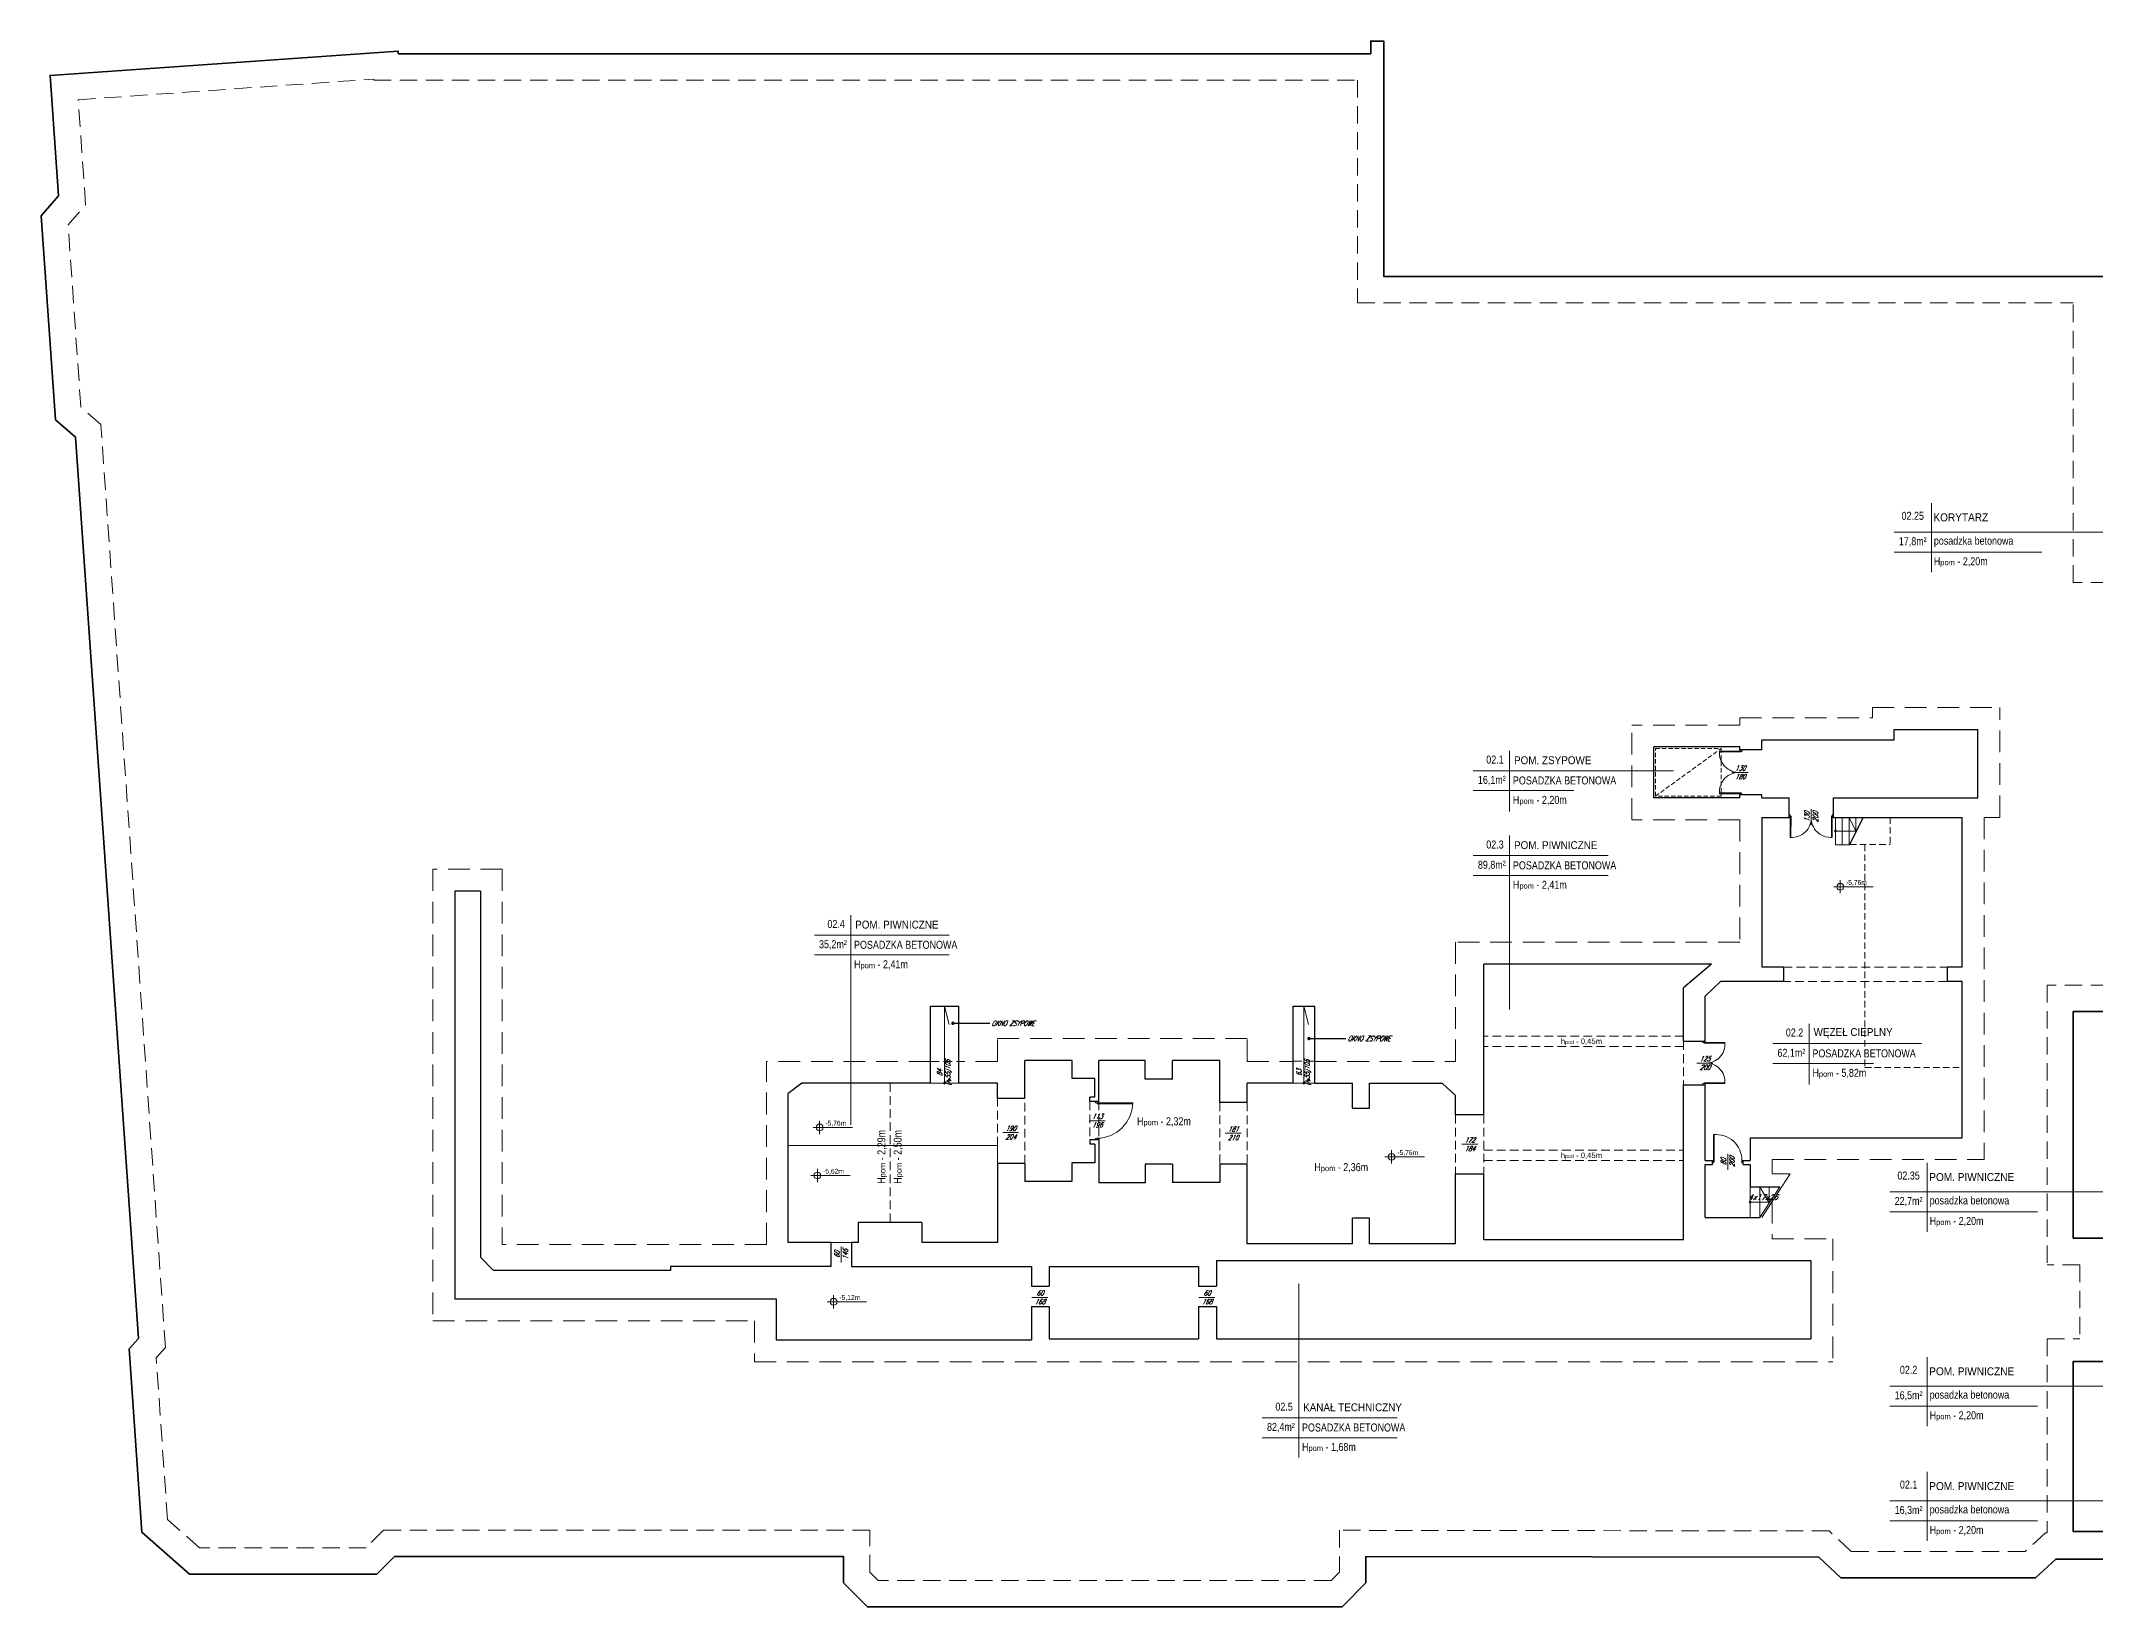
# Model space of a CAD drawing. Header units: millimetres. Extents: x -18485 to 40303, y -22087 to 35064.
# Drawn here: x 1558 to 7572, y 30370 to 34951 of the extents above; entities that cross this region are included whole.
import ezdxf
from ezdxf.enums import TextEntityAlignment as Align

# ---------------------------------------------------------------- set-up
doc = ezdxf.new("R2010")
doc.units = ezdxf.units.MM
doc.linetypes.add('DASHED', pattern=[19.05, 12.7, -6.35])
doc.linetypes.add('DASHED2', pattern=[9.525, 6.35, -3.175])
doc.layers.get('0').update_dxf_attribs({"lineweight": 25})
for name, color, linetype, lineweight in [('-001 przyziemie - ściany', 2, 'Continuous', 35), ('01 parter - ściany', 2, 'Continuous', 25), ('03-02_schody', 6, 'Continuous', 5), ('03_drzwi', 1, 'Continuous', 0), ('04-1_widok', 251, 'Continuous', 5), ('04-2_nad', 251, 'DASHED', 5), ('05-03_opis', 10, 'Continuous', 5), ('_niby ściany', 10, 'Continuous', 5), ('inw03-02_schody', 6, 'Continuous', 5)]:
    doc.layers.add(name, color=color, linetype=linetype, lineweight=lineweight)
doc.styles.add('arial', font='arial.ttf')
doc.styles.add('ariel', font='arial.ttf', dxfattribs={"width": 0.8})
doc.styles.add('ariel_wym', font='simplex.shx', dxfattribs={"width": 0.65, "oblique": 25})
doc.dimstyles.new('ariel 50 wnętrze', dxfattribs={"dimtxt": 15, "dimasz": 10, "dimexe": 10, "dimexo": 0, "dimgap": 5, "dimtad": 1, "dimdec": 1, "dimrnd": 0.5, "dimtxsty": 'ariel_wym', "dimblk": 'ARCHTICK', "dimcen": 2.5, "dimdle": 15, "dimazin": 0, "dimtfac": 1, "dimtdec": 1, "dimtix": 1, "dimtmove": 0, "dimatfit": 3, "dimldrblk": 'DOT', "dimfxl": 10, "dimfxlon": 1, "dimarcsym": 0})

# ---------------------------------------------------------------- blocks, each defined once
blk = doc.blocks.new('kota rzutowa')
at = {"ltscale": 0.5}
for p, q in [((-20.6, 0), (102.8, 0)), ((0, -20.6), (0, 20.6))]:
    blk.add_line(p, q, dxfattribs=at)
blk.add_circle((0, 0), 10.6, dxfattribs=at)
at = {"ltscale": 0.5, "style": 'arial'}
blk.add_attdef('POZ._POSADKI_WYKOŃCZONWJ', text='', height=15, dxfattribs=at).set_placement((17.9, 1.4), align=Align.BOTTOM_LEFT)
blk.add_attdef('POZ._POSADZKI_KONSTRUKCJA', text='', height=15, dxfattribs=at).set_placement((17, -5), align=Align.TOP_LEFT)
blk = doc.blocks.new('_ArchTick')
at = {"color": 0, "linetype": 'ByBlock', "const_width": 0.15}
blk.add_lwpolyline([(-0.5, -0.5), (0.5, 0.5)], dxfattribs=at)
blk = doc.blocks.new('_Dot')
at = {"color": 0, "linetype": 'ByBlock', "lineweight": -2}
blk.add_line((-0.5, 0), (-1, 0), dxfattribs=at)
at = {"color": 0, "linetype": 'ByBlock', "const_width": 0.5}
blk.add_lwpolyline([(-0.25, 0, 1), (0.25, 0, 1)], format="xyb", close=True, dxfattribs=at)

msp = doc.modelspace()

# ---------------------------------------------------------------- linework, layer by layer
at = {"layer": '-001 przyziemie - ściany'}
for p, q in [((7506, 34262.2), (7617.5, 34262.2)), ((8294, 32111.7), (7506, 32111.7)), ((7506, 32111.7), (7506, 31448.7)), ((8104, 31448.7), (7506, 31448.7)), ((7506, 31087.7), (7787, 31087.7)), ((7506, 31087.7), (7506, 30589.8)), ((7910, 30589.8), (7506, 30589.8)), ((8056.5, 30509.8), (7486, 30509.8))]:
    msp.add_line(p, q, dxfattribs=at)
msp.add_lwpolyline([(7486, 30509.8), (7454.8, 30509.8), (7395.1, 30455.2), (6825.3, 30454.9), (6761, 30514.9), (5435, 30516.7), (5435, 30439.7), (5365.7, 30369.7), (3976.4, 30369.7), (3907, 30439.7), (3907, 30516.7), (2592.4, 30516.7), (2541.1, 30465.5), (1992.4, 30465.5), (1853.5, 30588.8), (1816.1, 31124.4), (1843, 31155.4), (1658.6, 33791.9), (1599.9, 33843), (1558.2, 34439.5), (1609.2, 34498.2), (1584.6, 34850.4), (2603.1, 34921.6), (2603.7, 34913.7), (5450, 34913.7), (5450, 34950.5), (5488, 34950.5), (5488, 34262.2), (7506, 34262.2), (7506, 34262.2), (7506, 34262.2), (7506, 34262.2)], dxfattribs=at)
at = {"layer": '01 parter - ściany'}
for p, q in [((6593.9, 32906.6), (6981.9, 32906.6)), ((6593.9, 32877.1), (6593.9, 32906.6)), ((6981.9, 32936.6), (7226.9, 32936.6)), ((6981.9, 32906.6), (6981.9, 32936.6)), ((7226.9, 32736.6), (7226.9, 32936.6)), ((6277.9, 32736.6), (6277.9, 32885.6)), ((6529.9, 32885.6), (6277.9, 32885.6)), ((6529.9, 32877.1), (6529.9, 32885.6)), ((6593.9, 32877.1), (6529.9, 32877.1)), ((6529.9, 32736.6), (6277.9, 32736.6)), ((6529.9, 32736.6), (6529.9, 32745.1)), ((6593.9, 32745.1), (6529.9, 32745.1)), ((6593.9, 32736.6), (6593.9, 32745.1)), ((6593.9, 32736.6), (6673.9, 32736.6)), ((6673.9, 32679.6), (6673.9, 32736.6)), ((6803.9, 32736.6), (7226.9, 32736.6)), ((6803.9, 32679.6), (6803.9, 32736.6)), ((7226.9, 32736.6), (7226.9, 32736.6)), ((6593.9, 32679.6), (6593.9, 32241.2)), ((6593.9, 32679.6), (6673.9, 32679.6)), ((6803.9, 32679.6), (7088.2, 32679.6)), ((7089, 32679.6), (7180.9, 32679.6)), ((7180.9, 32241.2), (7180.9, 32679.6)), ((2768.9, 32463.7), (2768.9, 31270.7)), ((2843.9, 32463.7), (2768.9, 32463.7)), ((2843.9, 32463.7), (2843.9, 31392.4)), ((6446.9, 32250.4), (5780.9, 32250.4)), ((5780.9, 31809.4), (5780.9, 32250.4)), ((6446.9, 32250.4), (6364.9, 32180.6)), ((6657.9, 32241.2), (6593.9, 32241.2)), ((6657.9, 32241.2), (6657.9, 32199.2)), ((7180.9, 32241.2), (7136.8, 32241.2)), ((7136.8, 32241.2), (7136.8, 32199.2)), ((6364.9, 32024.4), (6364.9, 32180.6)), ((6473.1, 32199.2), (6428.9, 32156.4)), ((6657.9, 32199.2), (6473.1, 32199.2)), ((7180.9, 32199.2), (7136.8, 32199.2)), ((7180.9, 31742.2), (7180.9, 32199.2)), ((4160.9, 31901.7), (4160.9, 32126.7)), ((4160.9, 32126.7), (4243.9, 32126.7)), ((4243.9, 31901.7), (4243.9, 32126.7)), ((5222.9, 31901.7), (5222.9, 32126.7)), ((5222.9, 32126.7), (5285.9, 32126.7)), ((5285.9, 31901.7), (5285.9, 32126.7)), ((6428.9, 32061.2), (6428.9, 32156.4)), ((6428.9, 32024.4), (6428.9, 32061.2)), ((6364.9, 32024.4), (6428.9, 32024.4)), ((4575.9, 31968.7), (4436.9, 31968.7)), ((4436.9, 31856.7), (4436.9, 31968.7)), ((4575.9, 31915.7), (4575.9, 31968.7)), ((4653.9, 31848.7), (4653.9, 31968.7)), ((4789.9, 31968.7), (4653.9, 31968.7)), ((4789.9, 31913.7), (4789.9, 31968.7)), ((5007.9, 31968.7), (4869.9, 31968.7)), ((4869.9, 31913.7), (4869.9, 31968.7)), ((5007.9, 31845.7), (5007.9, 31968.7)), ((3784.9, 31901.7), (3744.9, 31871.7)), ((4160.9, 31901.7), (3784.9, 31901.7)), ((4356.9, 31901.7), (4243.9, 31901.7)), ((4356.9, 31856.7), (4356.9, 31901.7)), ((4641.9, 31915.7), (4575.9, 31915.7)), ((4641.9, 31860.7), (4641.9, 31915.7)), ((4869.9, 31913.7), (4789.9, 31913.7)), ((5222.9, 31901.7), (5087.9, 31901.7)), ((5087.9, 31845.7), (5087.9, 31901.7)), ((5285.9, 31901.7), (5395.9, 31901.7)), ((5395.9, 31828.7), (5395.9, 31901.7)), ((5445.9, 31901.7), (5658.9, 31901.7)), ((5445.9, 31828.7), (5445.9, 31901.7)), ((5697.9, 31865.5), (5658.9, 31901.7)), ((6364.9, 31653.6), (6364.9, 31897.4)), ((6364.9, 31897.4), (6428.9, 31897.4)), ((6428.9, 31675.6), (6428.9, 31897.4)), ((3744.9, 31435.7), (3744.9, 31871.7)), ((4436.9, 31856.7), (4356.9, 31856.7)), ((4641.9, 31860.7), (4627.9, 31860.7)), ((4627.9, 31848.7), (4627.9, 31860.7)), ((4653.9, 31848.7), (4627.9, 31848.7)), ((5087.9, 31845.7), (5007.9, 31845.7)), ((5395.9, 31828.7), (5445.9, 31828.7)), ((5697.9, 31809.4), (5697.9, 31865.5)), ((5780.9, 31809.4), (5697.9, 31809.4)), ((4653.9, 31735.7), (4627.9, 31735.7)), ((4627.9, 31735.7), (4627.9, 31723.7)), ((4641.9, 31723.7), (4627.9, 31723.7)), ((4641.9, 31723.7), (4641.9, 31668.7)), ((4653.9, 31735.7), (4653.9, 31610.7)), ((6560.3, 31742.2), (7180.9, 31742.2)), ((6560.3, 31742.2), (6560.3, 31675.6)), ((4436.9, 31666.7), (4356.9, 31666.7)), ((4356.9, 31666.7), (4356.9, 31435.7)), ((4436.9, 31666.7), (4436.9, 31614.7)), ((4641.9, 31668.7), (4574.9, 31668.7)), ((4574.9, 31668.7), (4574.9, 31614.7)), ((4869.9, 31664.7), (4789.9, 31664.7)), ((4789.9, 31664.7), (4789.9, 31610.7)), ((4869.9, 31664.7), (4869.9, 31611.7)), ((5087.9, 31664.7), (5007.9, 31664.7)), ((5007.9, 31664.7), (5007.9, 31611.7)), ((5087.9, 31431.7), (5087.9, 31664.7)), ((5697.9, 31636.7), (5780.9, 31636.7)), ((5697.9, 31431.7), (5697.9, 31636.7)), ((5780.9, 31444.7), (5780.9, 31636.7)), ((6364.9, 31444.7), (6364.9, 31653.6)), ((6428.9, 31675.6), (6449.6, 31675.6)), ((6428.9, 31508.7), (6428.9, 31663.6)), ((6428.9, 31663.6), (6449.6, 31663.6)), ((6449.6, 31663.6), (6449.6, 31675.6)), ((6539.6, 31663.6), (6539.6, 31675.6)), ((6539.6, 31675.6), (6560.3, 31675.6)), ((6539.6, 31663.6), (6560.3, 31663.6)), ((6560.3, 31663.6), (6560.3, 31598.7)), ((4574.9, 31614.7), (4436.9, 31614.7)), ((4789.9, 31610.7), (4653.9, 31610.7)), ((5007.9, 31611.7), (4869.9, 31611.7)), ((6560.3, 31598.7), (6646.7, 31598.7)), ((3949.9, 31494.7), (3949.9, 31435.7)), ((4135.9, 31494.7), (3949.9, 31494.7)), ((4135.9, 31494.7), (4135.9, 31435.7)), ((5445.9, 31506.7), (5395.9, 31506.7)), ((5395.9, 31431.7), (5395.9, 31506.7)), ((5445.9, 31431.7), (5445.9, 31506.7)), ((6428.9, 31508.7), (6588.3, 31508.7)), ((3869.9, 31435.7), (3744.9, 31435.7)), ((3869.9, 31435.7), (3869.9, 31365.7)), ((3949.9, 31435.7), (3929.9, 31435.7)), ((3929.9, 31435.7), (3929.9, 31365.7)), ((4356.9, 31435.7), (4135.9, 31435.7)), ((5395.9, 31431.7), (5087.9, 31431.7)), ((5697.9, 31431.7), (5445.9, 31431.7)), ((5780.9, 31444.7), (6364.9, 31444.7)), ((2882.6, 31353.7), (2843.9, 31392.4)), ((3399.9, 31353.7), (2882.6, 31353.7)), ((3869.9, 31365.7), (3399.9, 31365.7)), ((3399.9, 31365.7), (3399.9, 31353.7)), ((3929.9, 31365.7), (4456.9, 31365.7)), ((4456.9, 31365.7), (4456.9, 31307.7)), ((4508.9, 31365.7), (4508.9, 31307.7)), ((4508.9, 31365.7), (4945.9, 31365.7)), ((4945.9, 31365.7), (4945.9, 31307.7)), ((4997.9, 31382.7), (4997.9, 31307.7)), ((4997.9, 31382.7), (6737.9, 31382.7)), ((6737.9, 31382.7), (6737.9, 31153.7)), ((4456.9, 31307.7), (4508.9, 31307.7)), ((4945.9, 31307.7), (4997.9, 31307.7)), ((2768.9, 31270.7), (3709.9, 31270.7)), ((3709.9, 31270.7), (3709.9, 31150.7)), ((4456.9, 31248.7), (4508.9, 31248.7)), ((4456.9, 31248.7), (4456.9, 31150.7)), ((4508.9, 31248.7), (4508.9, 31153.7)), ((4945.9, 31248.7), (4997.9, 31248.7)), ((4945.9, 31248.7), (4945.9, 31153.7)), ((4997.9, 31248.7), (4997.9, 31153.7)), ((4508.9, 31153.7), (4945.9, 31153.7)), ((4997.9, 31153.7), (6737.9, 31153.7)), ((3709.9, 31150.7), (4456.9, 31150.7))]:
    msp.add_line(p, q, dxfattribs=at)
at = {"layer": '03-02_schody'}
for p, q in [((6809.7, 32679.6), (6809.7, 32599.6)), ((6829.7, 32679.6), (6829.7, 32599.6)), ((6849.7, 32679.6), (6849.7, 32599.6)), ((6849.7, 32679.6), (6849.7, 32599.6)), ((6849.7, 32599.6), (6889.7, 32679.6)), ((6849.7, 32679.6), (6869.7, 32639.6)), ((6852.3, 32599.6), (6892.3, 32679.6)), ((6869.7, 32679.6), (6869.7, 32639.6)), ((6809.7, 32639.6), (6869.7, 32639.6)), ((6809.7, 32599.6), (6852.3, 32599.6))]:
    msp.add_line(p, q, dxfattribs=at)
msp.add_circle((6809.7, 32639.6), 3, dxfattribs=at)
at = {"layer": '03_drzwi'}
for p, q in [((6533.6, 32871.2), (6470.3, 32871.2)), ((6533.6, 32873.4), (6470.4, 32873.4)), ((6529.9, 32873.4), (6529.9, 32877.1)), ((6537.3, 32873.4), (6529.9, 32873.4)), ((6533.6, 32871.2), (6533.6, 32873.4)), ((6537.3, 32877.1), (6537.3, 32873.4)), ((6507.7, 32811.1), (6554.3, 32811.1)), ((6533.6, 32751.1), (6470.3, 32751)), ((6533.6, 32748.8), (6470.4, 32748.8)), ((6537.3, 32748.8), (6529.9, 32748.8)), ((6529.9, 32748.8), (6529.9, 32745.1)), ((6533.6, 32751.1), (6533.6, 32748.8)), ((6537.3, 32745.1), (6537.3, 32748.8)), ((6673.9, 32686.9), (6677.6, 32686.9)), ((6677.6, 32679.6), (6673.9, 32679.6)), ((6677.6, 32686.9), (6677.6, 32679.6)), ((6677.6, 32683.3), (6677.6, 32621)), ((6679.8, 32683.3), (6677.6, 32683.3)), ((6679.8, 32683.3), (6679.7, 32620.9)), ((6738.9, 32657.4), (6738.9, 32704)), ((6798, 32683.3), (6798.1, 32620.9)), ((6798, 32683.3), (6800.2, 32683.3)), ((6803.9, 32686.9), (6800.2, 32686.9)), ((6800.2, 32686.9), (6800.2, 32679.6)), ((6800.2, 32683.3), (6800.2, 32621)), ((6800.2, 32679.6), (6803.9, 32679.6)), ((6421.7, 32024.4), (6421.7, 32020.8)), ((6421.7, 32020.8), (6428.9, 32020.8)), ((6425.3, 32020.8), (6486.1, 32020.8)), ((6425.3, 32018.6), (6425.3, 32020.8)), ((6425.3, 32018.6), (6486.3, 32018.7)), ((6428.9, 32020.8), (6428.9, 32024.4)), ((4202.4, 31909), (4202.4, 31955.7)), ((5254.1, 31909), (5254.1, 31955.7)), ((6404.5, 31960.9), (6451.1, 31960.9)), ((6421.7, 31897.4), (6421.7, 31900.9)), ((6421.7, 31900.9), (6428.9, 31900.9)), ((6425.3, 31903.1), (6486.3, 31903.1)), ((6425.3, 31903.1), (6425.3, 31900.9)), ((6425.3, 31900.9), (6486.1, 31900.9)), ((6428.9, 31900.9), (6428.9, 31897.4)), ((4644.4, 31844), (4644.4, 31848.7)), ((4653.9, 31844), (4644.4, 31844)), ((4649.2, 31844), (4653.9, 31844)), ((4649.2, 31844), (4753.2, 31844)), ((4649.2, 31841.2), (4649.2, 31844)), ((4649.2, 31841.2), (4753.2, 31841.2)), ((4653.9, 31844), (4653.9, 31848.7)), ((4372.6, 31757.2), (4419.3, 31757.2)), ((4625.8, 31792.2), (4672.5, 31792.2)), ((5023.6, 31755.2), (5070.3, 31755.2)), ((4653.9, 31740.5), (4644.4, 31740.5)), ((4644.4, 31740.5), (4644.4, 31735.7)), ((4649.2, 31740.5), (4653.9, 31740.5)), ((4653.9, 31740.5), (4653.9, 31735.7)), ((5716.1, 31723), (5762.7, 31723)), ((6453.2, 31672), (6453.2, 31751.2)), ((6455.3, 31672), (6455.3, 31750.9)), ((6494.6, 31695.3), (6494.6, 31648.7)), ((6453.2, 31675.6), (6449.6, 31675.6)), ((6449.6, 31668.4), (6453.2, 31668.4)), ((6453.2, 31668.4), (6453.2, 31675.6)), ((6455.3, 31672), (6453.2, 31672)), ((6539.6, 31675.6), (6536, 31675.6)), ((6536, 31675.6), (6536, 31668.4)), ((6536, 31668.4), (6539.6, 31668.4)), ((3899.9, 31377.4), (3899.9, 31424.1)), ((4457.9, 31275.3), (4504.6, 31275.3)), ((4946.9, 31275.3), (4993.6, 31275.3))]:
    msp.add_line(p, q, dxfattribs=at)
for centre, radius, start, end in [((6527.8, 32868.6), 57.6, 175.20238, 273.24733), ((6527.8, 32753.6), 57.6, 86.75267, 184.79762), ((6682.3, 32677.5), 56.7, 265.20238, 3.24733), ((6795.5, 32677.5), 56.7, 176.75267, 274.79762), ((6431, 32016.1), 55.4, 266.75267, 4.79762), ((6431, 31905.6), 55.4, 355.20238, 93.24733), ((4646.8, 31846.9), 106.4, 271.27289, 358.46608), ((6460.3, 31675.9), 75.7, 359.79482, 95.41031)]:
    msp.add_arc(centre, radius, start, end, dxfattribs=at)
at = {"layer": '04-1_widok', "linetype": 'DASHED2', "ltscale": 3}
for p, q in [((6969.7, 32679.6), (6969.7, 32599.6)), ((6852.3, 32599.7), (6969.7, 32599.7)), ((6895.9, 32599.6), (6895.9, 31947.6)), ((6895.9, 31947.6), (7180.9, 31947.6))]:
    msp.add_line(p, q, dxfattribs=at)
at = {"layer": '04-1_widok'}
for p, q in [((4160.9, 31901.7), (4243.9, 31901.7)), ((5222.9, 31901.7), (5285.9, 31901.7)), ((4356.9, 31719.1), (3744.9, 31719.1)), ((4356.9, 31666.7), (4356.9, 31719.1)), ((3869.9, 31435.7), (3929.9, 31435.7))]:
    msp.add_line(p, q, dxfattribs=at)
at = {"layer": '04-2_nad'}
msp.add_line((6282.9, 32741.6), (6474.9, 32880.6), dxfattribs=at)
at = {"layer": '04-2_nad', "ltscale": 2}
for p, q in [((6657.9, 32241.2), (7136.8, 32241.2)), ((7136.8, 32199.2), (6657.9, 32199.2)), ((6364.9, 32039.4), (5780.9, 32039.4)), ((6364.9, 32009.4), (5780.9, 32009.4)), ((6364.9, 32024.4), (6364.9, 31897.4)), ((4160.9, 31965.7), (4243.9, 31965.7)), ((5222.9, 31965.9), (5285.9, 31965.9)), ((4042.9, 31901.7), (4042.9, 31494.7)), ((4356.9, 31719.1), (4356.9, 31856.7)), ((4436.9, 31666.7), (4436.9, 31856.7)), ((4627.9, 31848.7), (4627.9, 31735.7)), ((4653.9, 31848.7), (4653.9, 31735.7)), ((5007.9, 31845.7), (5007.9, 31664.7)), ((5087.9, 31845.7), (5087.9, 31664.7)), ((5697.9, 31809.4), (5697.9, 31636.7)), ((5780.9, 31809.4), (5780.9, 31636.7)), ((5780.9, 31705.7), (6364.9, 31705.7)), ((5780.9, 31675.7), (6364.9, 31675.7))]:
    msp.add_line(p, q, dxfattribs=at)
at = {"layer": '04-2_nad'}
msp.add_lwpolyline([(6282.9, 32880.6), (6474.9, 32880.6), (6474.9, 32741.6), (6282.9, 32741.6)], close=True, dxfattribs=at)
at = {"layer": '05-03_opis'}
for p, q in [((7090.6, 33599.1), (7090.6, 33396.8)), ((6981.7, 33514.1), (8039.5, 33514.1)), ((6981.7, 33455.7), (7413.4, 33455.7)), ((5856.3, 32874.4), (5856.3, 32696.3)), ((5749.7, 32816), (6335.6, 32816)), ((5749.7, 32757.7), (6044.2, 32757.7)), ((5856.3, 32626), (5856.3, 32117.7)), ((5749.7, 32567.6), (6144.2, 32567.6)), ((5749.7, 32509.2), (6144.2, 32509.2)), ((3927.9, 32393.6), (3927.9, 31780.5)), ((3821.3, 32335.2), (4215.8, 32335.2)), ((3821.3, 32276.9), (4215.8, 32276.9)), ((6733.1, 32075.9), (6733.1, 31897.8)), ((6626.4, 32017.5), (7061.5, 32017.5)), ((6626.4, 31959.2), (6920.9, 31959.2)), ((7078.3, 31669), (7078.3, 31466.7)), ((6969.4, 31584), (8558.9, 31584)), ((6969.4, 31525.6), (7401.1, 31525.6)), ((5239, 30806.3), (5239, 31314.5)), ((7078.3, 31100.7), (7078.3, 30898.3)), ((6969.4, 31015.6), (8027.2, 31015.6)), ((5132.4, 30923), (5526.9, 30923)), ((6969.4, 30957.3), (7401.1, 30957.3)), ((5132.4, 30864.6), (5526.9, 30864.6)), ((7078.3, 30764.9), (7078.3, 30562.6)), ((6969.4, 30679.9), (7707.6, 30679.9)), ((6969.4, 30621.5), (7401.1, 30621.5))]:
    msp.add_line(p, q, dxfattribs=at)
at = {"layer": '05-03_opis', "lineweight": 0}
for p, q in [((4202.4, 31901.7), (4202.4, 32126.7)), ((4202.4, 32126.7), (4216.1, 32073.7)), ((5254.1, 31901.7), (5254.1, 32126.7)), ((5254.1, 32126.7), (5267.8, 32073.7))]:
    msp.add_line(p, q, dxfattribs=at)
for centre in [(4202.4, 31901.7), (5254.1, 31901.7)]:
    msp.add_circle(centre, 3, dxfattribs=at)
at = {"layer": '_niby ściany', "linetype": 'DASHED', "ltscale": 4}
for p, q in [((7506, 33366.7), (7506, 34185.2)), ((8294, 33366.7), (7506, 33366.7)), ((8294, 32188.7), (7429, 32188.7)), ((7429, 32188.7), (7429, 31370.7)), ((7525, 31370.7), (7429, 31370.7)), ((7525, 31370.7), (7525, 31153.7)), ((7429, 31153.7), (7429, 30586.8)), ((7429, 31153.7), (7525, 31153.7))]:
    msp.add_line(p, q, dxfattribs=at)
at = {"layer": '_niby ściany', "linetype": 'DASHED', "ltscale": 5}
for p, q in [((6529.9, 32970.6), (6917.9, 32970.6)), ((6529.9, 32949.6), (6529.9, 32970.6)), ((6917.9, 33000.6), (7290.9, 33000.6)), ((6917.9, 32970.6), (6917.9, 33000.6)), ((7290.9, 32679.6), (7290.9, 33000.6)), ((6213.9, 32672.6), (6213.9, 32949.6)), ((6529.9, 32949.6), (6213.9, 32949.6)), ((6529.9, 32672.6), (6213.9, 32672.6)), ((6529.9, 32672.6), (6529.9, 32314.4)), ((7244.9, 32679.6), (7244.9, 31678.2)), ((7244.9, 32679.6), (7290.9, 32679.6)), ((2704.9, 32527.7), (2704.9, 31206.7)), ((2907.9, 32527.7), (2704.9, 32527.7)), ((2907.9, 32527.7), (2907.9, 31429.7)), ((6529.9, 32314.4), (5697.9, 32314.4)), ((5697.9, 31965.7), (5697.9, 32314.4)), ((5087.9, 32032.7), (4356.9, 32032.7)), ((4356.9, 31965.7), (4356.9, 32032.7)), ((5087.9, 31965.7), (5087.9, 32032.7)), ((4160.9, 31965.7), (3680.9, 31965.7)), ((3680.9, 31429.7), (3680.9, 31965.7)), ((4356.9, 31965.7), (4243.9, 31965.7)), ((5087.9, 31965.7), (5222.9, 31965.7)), ((5285.9, 31965.7), (5697.9, 31965.7)), ((6624.3, 31678.2), (7244.9, 31678.2)), ((6624.3, 31678.2), (6624.3, 31636.7)), ((6624.3, 31636.7), (6677.4, 31636.7)), ((6624.3, 31555), (6624.3, 31446.7)), ((3680.9, 31429.7), (2907.9, 31429.7)), ((6624.3, 31446.7), (6801.9, 31446.7)), ((6801.9, 31446.7), (6801.9, 31086.7)), ((2704.9, 31206.7), (3645.9, 31206.7)), ((3645.9, 31206.7), (3645.9, 31086.7)), ((3645.9, 31086.7), (6801.9, 31086.7))]:
    msp.add_line(p, q, dxfattribs=at)
at = {"layer": '_niby ściany', "linetype": 'DASHED', "ltscale": 4}
msp.add_lwpolyline([(7429, 30586.8), (7424.9, 30586.8), (7365.2, 30532.2), (6855.6, 30531.9), (6791.4, 30591.9), (5358, 30593.8), (5358, 30471.4), (5333.6, 30446.7), (4008.5, 30446.7), (3984, 30471.4), (3984, 30593.7), (2560.5, 30593.7), (2509.2, 30542.5), (2021.6, 30542.5), (1928.1, 30625.5), (1895.1, 31098), (1922, 31128.9), (1733.2, 33829.1), (1674.5, 33880.2), (1637.2, 34413.1), (1688.3, 34471.8), (1666.8, 34778.9), (2531.7, 34839.4), (2531.9, 34836.7), (5411, 34836.7), (5411, 34185.2), (7506, 34185.2)], dxfattribs=at)
at = {"layer": 'inw03-02_schody'}
for p, q in [((6677.4, 31636.7), (6594.2, 31508.7)), ((6560.3, 31598.7), (6560.3, 31508.7)), ((6588.3, 31598.7), (6588.3, 31508.7)), ((6646.7, 31598.7), (6588.3, 31508.7)), ((6616.3, 31551.8), (6588.3, 31598.7)), ((6616.3, 31598.7), (6616.3, 31551.8)), ((6617.5, 31553.7), (6560.3, 31553.7))]:
    msp.add_line(p, q, dxfattribs=at)
msp.add_circle((6560.3, 31553.7), 3, dxfattribs=at)

# ---------------------------------------------------------------- block references
at = {"layer": '05-03_opis', "xscale": 0.9359999999996944, "yscale": 0.9359999999978754, "zscale": 0.9359999999996944}
for p, values in [((6824, 32476.6), {'POZ._POSADKI_WYKOŃCZONWJ': '-5,76m'}), ((3836.8, 31772.4), {'POZ._POSADKI_WYKOŃCZONWJ': '-5,76m'}), ((5510.7, 31686.4), {'POZ._POSADKI_WYKOŃCZONWJ': '-5,76m'}), ((3830.1, 31631.7), {'POZ._POSADKI_WYKOŃCZONWJ': '-5,62m'}), ((3877.8, 31262.4), {'POZ._POSADKI_WYKOŃCZONWJ': '-5,12m'})]:
    msp.add_blockref('kota rzutowa', p, dxfattribs=at).add_auto_attribs(values)

# ---------------------------------------------------------------- texts
at = {"layer": '03_drzwi', "char_height": 15, "width": 160.59, "attachment_point": 5, "style": 'ariel_wym'}
for s, insert in [('130\\P180', (6531, 32811.1)), ('125\\P200', (6427.8, 31960.9)), ('190\\P204', (4395.9, 31757.2)), ('113\\P196', (4649.2, 31792.2)), ('181\\P210', (5046.9, 31755.2)), ('172\\P184', (5739.4, 31723)), ('60\\P168', (4481.3, 31275.3)), ('60\\P168', (4970.3, 31275.3))]:
    msp.add_mtext(s, dxfattribs=dict(at, insert=insert))
at = {"layer": '03_drzwi', "char_height": 15, "width": 160.59, "attachment_point": 5, "rotation": 90, "style": 'ariel_wym'}
for s, insert in [('130\\P200', (6738.9, 32680.7)), ('80\\P200', (6494.6, 31672)), ('60\\P146', (3899.9, 31400.7))]:
    msp.add_mtext(s, dxfattribs=dict(at, insert=insert))
at = {"layer": '05-03_opis'}
for s, insert, char_height, width, attachment_point, style in [('02.25', (7036.1, 33561.6), 23.42, 108.913, 5, 'ariel'), ('{\\W0.9;KORYTARZ}', (7096.6, 33557.2), 23.423, 524.533, 4, 'ariel'), ('17,8m²', (7036.1, 33485.2), 23.42, 108.913, 5, 'ariel'), (' posadzka betonowa', (7090.6, 33485.4), 23.423, 322.789, 4, 'ariel'), (' H{\\H0.7x;pom\\H1.429x; - 2,20m}', (7090.6, 33426.2), 23.423, 322.789, 4, 'ariel'), ('02.1', (5813.4, 32848.4), 23.42, 108.913, 5, 'ariel'), ('{\\W0.9;POM. ZSYPOWE}', (5869.1, 32846.5), 23, 249.646, 4, 'ariel'), ('16,1m²', (5804.1, 32787.1), 23.42, 108.913, 5, 'ariel'), (' POSADZKA BETONOWA', (5858.6, 32787.4), 23.423, 322.789, 4, 'ariel'), (' H{\\H0.7x;pom\\H1.429x; - 2,20m}', (5858.6, 32728.2), 23.423, 322.789, 4, 'ariel'), ('02.3', (5813.4, 32599.9), 23.42, 108.913, 5, 'ariel'), ('{\\W0.9;POM. PIWNICZNE}', (5869.1, 32598.1), 23, 249.646, 4, 'ariel'), ('89,8m²', (5804.1, 32538.7), 23.42, 108.913, 5, 'ariel'), (' POSADZKA BETONOWA', (5858.6, 32539), 23.423, 322.789, 4, 'ariel'), (' H{\\H0.7x;pom\\H1.429x; - 2,41m}', (5858.6, 32479.8), 23.423, 322.789, 4, 'ariel'), ('02.4', (3885, 32367.6), 23.42, 108.913, 5, 'ariel'), ('{\\W0.9;POM. PIWNICZNE}', (3940.7, 32365.7), 23, 249.646, 4, 'ariel'), ('35,2m²', (3875.7, 32306.3), 23.42, 108.913, 5, 'ariel'), (' POSADZKA BETONOWA', (3930.2, 32306.6), 23.423, 322.789, 4, 'ariel'), (' H{\\H0.7x;pom\\H1.429x; - 2,41m}', (3930.2, 32247.4), 23.423, 322.789, 4, 'ariel'), ('02.2', (6690.1, 32049.9), 23.42, 108.913, 5, 'ariel'), ('{\\W0.9;WĘZEŁ CIEPLNY}', (6745.9, 32048), 23, 249.646, 4, 'ariel'), ('h{\\H0.7x;pod\\H1.429x; - 0,45m}', (6006.1, 32022.9), 16, 322.789, 4, 'arial'), ('62,1m²', (6680.9, 31988.6), 23.42, 108.913, 5, 'ariel'), (' POSADZKA BETONOWA', (6735.3, 31988.9), 23.423, 322.789, 4, 'ariel'), (' H{\\H0.7x;pom\\H1.429x; - 5,82m}', (6735.3, 31929.7), 23.423, 322.789, 4, 'ariel'), (' H{\\H0.7x;pom\\H1.429x; - 2,32m}', (4758.4, 31787.9), 23.423, 322.789, 4, 'ariel'), ('h{\\H0.7x;pod\\H1.429x; - 0,45m}', (6006.1, 31689.2), 16, 322.789, 4, 'arial'), (' H{\\H0.7x;pom\\H1.429x; - 2,36m}', (5277.2, 31653.8), 23.423, 322.789, 4, 'ariel'), ('02.35', (7023.9, 31631.5), 23.42, 108.913, 5, 'ariel'), ('{\\W0.9;POM. PIWNICZNE}', (7084.4, 31627.1), 23.423, 524.533, 4, 'ariel'), ('22,7m²', (7023.9, 31555.1), 23.42, 108.913, 5, 'ariel'), (' posadzka betonowa', (7078.3, 31555.3), 23.423, 322.789, 4, 'ariel'), (' H{\\H0.7x;pom\\H1.429x; - 2,20m}', (7078.3, 31496.2), 23.423, 322.789, 4, 'ariel'), ('02.2', (7023.9, 31063.1), 23.42, 108.913, 5, 'ariel'), ('{\\W0.9;POM. PIWNICZNE}', (7084.4, 31058.7), 23.423, 524.533, 4, 'ariel'), ('16,5m²', (7023.9, 30986.7), 23.42, 108.913, 5, 'ariel'), (' posadzka betonowa', (7078.3, 30987), 23.423, 322.789, 4, 'ariel'), ('02.5', (5196.1, 30955.3), 23.42, 108.913, 5, 'ariel'), ('{\\W0.9;KANAŁ TECHNICZNY}', (5251.8, 30953.5), 23, 299.181, 4, 'ariel'), (' H{\\H0.7x;pom\\H1.429x; - 2,20m}', (7078.3, 30927.8), 23.423, 322.789, 4, 'ariel'), ('82,4m²', (5186.8, 30894.1), 23.42, 108.913, 5, 'ariel'), (' POSADZKA BETONOWA', (5241.3, 30894.4), 23.423, 322.789, 4, 'ariel'), (' H{\\H0.7x;pom\\H1.429x; - 1,68m}', (5241.3, 30835.2), 23.423, 322.789, 4, 'ariel'), ('02.1', (7023.9, 30727.4), 23.42, 108.913, 5, 'ariel'), ('{\\W0.9;POM. PIWNICZNE}', (7084.4, 30723), 23.423, 524.533, 4, 'ariel'), ('16,3m²', (7023.9, 30651), 23.42, 108.913, 5, 'ariel'), (' posadzka betonowa', (7078.3, 30651.3), 23.423, 322.789, 4, 'ariel'), (' H{\\H0.7x;pom\\H1.429x; - 2,20m}', (7078.3, 30592.1), 23.423, 322.789, 4, 'ariel')]:
    msp.add_mtext(s, dxfattribs=dict(at, insert=insert, char_height=char_height, width=width, attachment_point=attachment_point, style=style))
at = {"layer": '05-03_opis', "char_height": 15, "attachment_point": 1, "style": 'ariel_wym'}
for insert in [(4339.6, 32084.7), (5381.6, 32040)]:
    msp.add_mtext('OKNO ZSYPOWE', dxfattribs=dict(at, insert=insert))
at = {"layer": '05-03_opis', "lineweight": 0, "char_height": 14.4, "width": 128.03, "attachment_point": 5, "rotation": 90, "style": 'ariel_wym'}
for s, insert in [('84\\P({\\H0.8333x;h\\H0.6x;p}55)105', (4202.4, 31932.4)), ('63\\P({\\H0.8333x;h\\H0.6x;p}55)105', (5254.1, 31932.4))]:
    msp.add_mtext(s, dxfattribs=dict(at, insert=insert))
at = {"layer": '05-03_opis', "char_height": 23.423, "width": 322.789, "attachment_point": 4, "rotation": 90, "style": 'ariel'}
for s, insert in [(' H{\\H0.7x;pom\\H1.429x; - 2,29m}', (4020, 31600.2)), (' H{\\H0.7x;pom\\H1.429x; - 2,50m}', (4067.5, 31600.2))]:
    msp.add_mtext(s, dxfattribs=dict(at, insert=insert))
at = {"layer": '05-03_opis', "lineweight": 0, "insert": (6598.1, 31568.4), "char_height": 15, "width": 55, "attachment_point": 5, "style": 'ariel_wym'}
msp.add_mtext('{\\W1;4x17x26}', dxfattribs=at)

# ---------------------------------------------------------------- leaders
at = {"layer": '05-03_opis', "annotation_type": 0, "has_hookline": 1, "hookline_direction": 0, "text_width": 119.3}
for points in [[(4226.8, 32077.2), (4334.6, 32077.2)], [(5268.8, 32032.5), (5376.6, 32032.5)]]:
    msp.add_leader(points, dimstyle='ariel 50 wnętrze', override={"dimgap": 5, "dimtad": 0}, dxfattribs=at)

doc.saveas('drawing.dxf')
